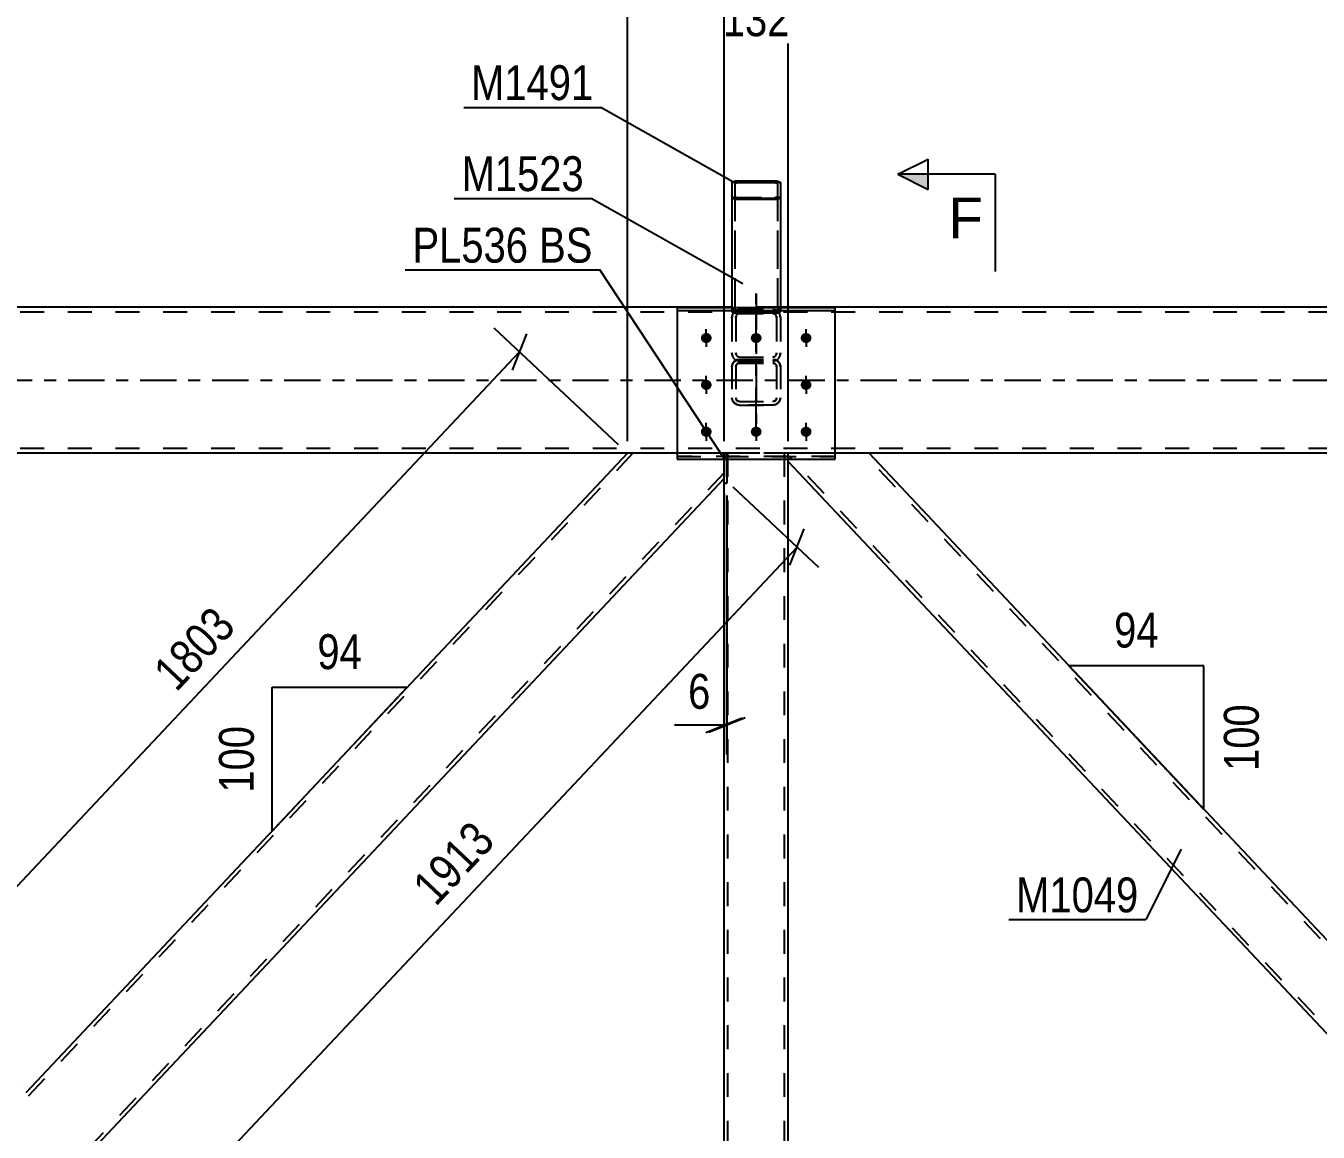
# Model space of a CAD drawing. Header units: millimetres. Extents: x -93 to 748, y -457 to 137.
# Drawn here: x 399 to 505.2, y -61.8 to 29.1 of the extents above; entities that cross this region are included whole.
import ezdxf

# ---------------------------------------------------------------- set-up
doc = ezdxf.new("R2010")
doc.units = ezdxf.units.MM
doc.linetypes.add('DXK_LINE_DOT2', pattern=[3.9198, 1.9599, -1.9599])
doc.linetypes.add('DXK_LINE_DOT3', pattern=[5.9187, 2.979, -0.9799, 0.9799, -0.9799])
doc.styles.add('Arial', font='ARIAL.TTF', dxfattribs={"height": 0.2})
doc.styles.add('Arial Narrow', font='ARIALN.TTF', dxfattribs={"height": 0.2})

# ---------------------------------------------------------------- blocks, each defined once
blk = doc.blocks.new('Part-761532223-1447 - 1399')
at = {"color": 2, "linetype": 'Continuous'}
for p, q in [((457.04, 16.23), (457, 16.16)), ((457, 16.16), (457, 5.95)), ((457.14, 16.28), (457.04, 16.23)), ((457.3, 16.32), (457.14, 16.28)), ((457.24, 16.16), (457.26, 16.19)), ((457.24, 16.16), (457.24, 15.05)), ((457.26, 16.19), (457.31, 16.22)), ((457.48, 16.33), (457.3, 16.32)), ((457.31, 16.22), (457.39, 16.24)), ((457.39, 16.24), (457.48, 16.25)), ((457.48, 16.33), (460.52, 16.33)), ((457.48, 16.25), (460.52, 16.25)), ((460.7, 16.32), (460.52, 16.33)), ((460.52, 16.25), (460.61, 16.24)), ((460.61, 16.24), (460.69, 16.22)), ((460.69, 16.22), (460.74, 16.19)), ((460.86, 16.28), (460.7, 16.32)), ((460.74, 16.19), (460.76, 16.16)), ((460.76, 16.16), (460.76, 15.05)), ((460.96, 16.23), (460.86, 16.28)), ((461, 16.16), (460.96, 16.23)), ((461, 16.16), (461, 5.95)), ((457, 15.05), (457.04, 14.99)), ((457.04, 14.99), (457.14, 14.93)), ((457.14, 14.93), (457.3, 14.89)), ((457.26, 15.02), (457.24, 15.05)), ((457.31, 14.99), (457.26, 15.02)), ((457.3, 14.89), (457.48, 14.88)), ((457.39, 14.97), (457.31, 14.99)), ((457.48, 14.97), (457.39, 14.97)), ((457.48, 14.97), (460.52, 14.97)), ((457.48, 14.88), (460.52, 14.88)), ((460.61, 14.97), (460.52, 14.97)), ((460.52, 14.88), (460.7, 14.89)), ((460.69, 14.99), (460.61, 14.97)), ((460.74, 15.02), (460.69, 14.99)), ((460.7, 14.89), (460.86, 14.93)), ((460.76, 15.05), (460.74, 15.02)), ((460.86, 14.93), (460.96, 14.99)), ((460.96, 14.99), (461, 15.05))]:
    blk.add_line(p, q, dxfattribs=at)
at = {"color": 7, "linetype": 'DXK_LINE_DOT2'}
for p, q in [((457.24, 15.05), (457.24, 5.69)), ((460.76, 15.05), (460.76, 5.69)), ((461, 6), (457, 6)), ((457, 5.95), (457, 5.69)), ((457, 5.83), (457.24, 5.83)), ((457.04, 5.62), (457, 5.69)), ((457.14, 5.56), (457.04, 5.62)), ((457.3, 5.53), (457.14, 5.56)), ((457.24, 5.69), (457.26, 5.65)), ((457.26, 5.65), (457.31, 5.63)), ((457.48, 5.51), (457.3, 5.53)), ((457.31, 5.63), (457.39, 5.61)), ((457.39, 5.61), (457.48, 5.6)), ((457.48, 5.6), (460.52, 5.6)), ((460.52, 5.51), (457.48, 5.51)), ((460.52, 5.6), (460.61, 5.61)), ((460.7, 5.53), (460.52, 5.51)), ((460.61, 5.61), (460.69, 5.63)), ((460.69, 5.63), (460.74, 5.65)), ((460.86, 5.56), (460.7, 5.53)), ((460.74, 5.65), (460.76, 5.69)), ((460.76, 5.83), (461, 5.83)), ((460.96, 5.62), (460.86, 5.56)), ((461, 5.69), (460.96, 5.62)), ((461, 5.95), (461, 5.69))]:
    blk.add_line(p, q, dxfattribs=at)
blk = doc.blocks.new('Part-761532223-1452 - 1399')
at = {"color": 2, "linetype": 'Continuous'}
for p, q in [((457, 16.22), (457.04, 16.29)), ((457, 16.22), (457, 6)), ((457.04, 16.29), (457.14, 16.35)), ((457.14, 16.35), (457.3, 16.38)), ((457.3, 16.38), (457.48, 16.4)), ((457.48, 16.4), (460.52, 16.4)), ((460.52, 16.4), (460.7, 16.38)), ((460.7, 16.38), (460.86, 16.35)), ((460.86, 16.35), (460.96, 16.29)), ((460.96, 16.29), (461, 16.22)), ((461, 16.22), (461, 16.16))]:
    blk.add_line(p, q, dxfattribs=at)
at = {"color": 7, "linetype": 'DXK_LINE_DOT2'}
for p, q in [((457.26, 16.26), (457.24, 16.22)), ((457.24, 16.22), (457.24, 5.68)), ((457.31, 16.28), (457.26, 16.26)), ((457.39, 16.3), (457.31, 16.28)), ((457.48, 16.31), (457.39, 16.3)), ((457.48, 16.31), (460.52, 16.31)), ((460.61, 16.3), (460.52, 16.31)), ((460.69, 16.28), (460.61, 16.3)), ((460.74, 16.26), (460.69, 16.28)), ((460.76, 16.22), (460.74, 16.26)), ((460.76, 16.22), (460.76, 5.68)), ((461, 16.16), (461, 5.68)), ((457.04, 15.05), (457, 15.12)), ((457.14, 14.99), (457.04, 15.05)), ((457.3, 14.95), (457.14, 14.99)), ((457.24, 15.12), (457.26, 15.08)), ((457.26, 15.08), (457.31, 15.05)), ((457.48, 14.94), (457.3, 14.95)), ((457.31, 15.05), (457.39, 15.04)), ((457.39, 15.04), (457.48, 15.03)), ((457.48, 15.03), (460.52, 15.03)), ((457.48, 14.94), (460.52, 14.94)), ((460.52, 15.03), (460.61, 15.04)), ((460.7, 14.95), (460.52, 14.94)), ((460.61, 15.04), (460.69, 15.05)), ((460.69, 15.05), (460.74, 15.08)), ((460.86, 14.99), (460.7, 14.95)), ((460.74, 15.08), (460.76, 15.12)), ((460.96, 15.05), (460.86, 14.99)), ((461, 15.12), (460.96, 15.05)), ((461, 6), (457, 6)), ((457, 6), (457, 5.68)), ((457, 5.83), (457.24, 5.83)), ((457, 5.68), (457.04, 5.61)), ((457.04, 5.61), (457.14, 5.56)), ((457.14, 5.56), (457.3, 5.52)), ((457.26, 5.65), (457.24, 5.68)), ((457.31, 5.62), (457.26, 5.65)), ((457.3, 5.52), (457.48, 5.51)), ((457.39, 5.6), (457.31, 5.62)), ((457.48, 5.59), (457.39, 5.6)), ((460.52, 5.59), (457.48, 5.59)), ((460.52, 5.51), (457.48, 5.51)), ((460.61, 5.6), (460.52, 5.59)), ((460.52, 5.51), (460.7, 5.52)), ((460.69, 5.62), (460.61, 5.6)), ((460.74, 5.65), (460.69, 5.62)), ((460.7, 5.52), (460.86, 5.56)), ((460.76, 5.68), (460.74, 5.65)), ((460.76, 5.83), (461, 5.83)), ((460.86, 5.56), (460.96, 5.61)), ((460.96, 5.61), (461, 5.68))]:
    blk.add_line(p, q, dxfattribs=at)
blk = doc.blocks.new('Bolt-761532223-1489 - 1399')
at = {"color": 1, "linetype": 'DXK_LINE_DOT2'}
for p, q in [((454.9, 3.08), (454.9, 4.21)), ((459, 3.08), (459, 4.21)), ((463.1, 3.08), (463.1, 4.21)), ((454.9, -0.77), (454.9, 0.36)), ((463.1, -0.77), (463.1, 0.36)), ((454.9, -4.63), (454.9, -3.49)), ((459, -4.63), (459, -3.49)), ((463.1, -4.63), (463.1, -3.49))]:
    blk.add_line(p, q, dxfattribs=at)
blk = doc.blocks.new('Part-761532223-1623 - 1399')
at = {"color": 7, "linetype": 'DXK_LINE_DOT3'}
blk.add_line((459, -3.58), (459, 7.12), dxfattribs=at)
at = {"color": 7, "linetype": 'DXK_LINE_DOT2'}
for p, q in [((457.05, 5.41), (457, 5.14)), ((457.64, 5.83), (457.4, 5.77)), ((457.52, 5.46), (457.64, 5.49)), ((457.64, 5.83), (460.36, 5.83)), ((457.64, 5.49), (460.36, 5.49)), ((460.61, 5.77), (460.36, 5.83)), ((460.36, 5.49), (460.48, 5.46)), ((461, 5.14), (460.95, 5.41)), ((457, 5.14), (457, -1.44)), ((457.32, 5.14), (457.35, 5.28)), ((457.32, 5.14), (457.32, -1.44)), ((460.66, 5.28), (460.68, 5.14)), ((460.68, 5.14), (460.68, -1.44)), ((461, 5.14), (461, -1.44)), ((457, 2.25), (457.05, 1.99)), ((457.35, 2.12), (457.32, 2.25)), ((460.68, 2.25), (460.66, 2.12)), ((460.95, 1.99), (461, 2.25)), ((457, 1.12), (457.05, 1.35)), ((457.05, 1.35), (457.19, 1.55)), ((457.19, 1.55), (457.4, 1.68)), ((457.35, 1.24), (457.32, 1.12)), ((457.41, 1.33), (457.35, 1.24)), ((457.4, 1.68), (457.64, 1.72)), ((457.4, 1.62), (457.64, 1.57)), ((457.52, 1.4), (457.41, 1.33)), ((457.64, 1.91), (457.52, 1.94)), ((457.64, 1.42), (457.52, 1.4)), ((457.64, 1.91), (460.36, 1.91)), ((457.64, 1.72), (460.36, 1.72)), ((457.64, 1.57), (460.36, 1.57)), ((457.64, 1.42), (460.36, 1.42)), ((460.48, 1.94), (460.36, 1.91)), ((460.36, 1.72), (460.61, 1.68)), ((460.36, 1.57), (460.61, 1.62)), ((460.48, 1.4), (460.36, 1.42)), ((460.59, 1.33), (460.48, 1.4)), ((460.66, 1.24), (460.59, 1.33)), ((460.61, 1.68), (460.81, 1.55)), ((460.68, 1.12), (460.66, 1.24)), ((460.81, 1.55), (460.95, 1.35)), ((460.95, 1.35), (461, 1.12)), ((457.05, -1.67), (457, -1.44)), ((457.19, -1.86), (457.05, -1.67)), ((457.4, -1.99), (457.19, -1.86)), ((457.32, -1.44), (457.35, -1.55)), ((457.35, -1.55), (457.41, -1.65)), ((457.64, -2.04), (457.4, -1.99)), ((457.41, -1.65), (457.52, -1.71)), ((457.52, -1.71), (457.64, -1.74)), ((457.64, -1.74), (460.36, -1.74)), ((460.36, -2.04), (457.64, -2.04)), ((460.36, -1.74), (460.48, -1.71)), ((460.61, -1.99), (460.36, -2.04)), ((460.48, -1.71), (460.59, -1.65)), ((460.59, -1.65), (460.66, -1.55)), ((460.81, -1.86), (460.61, -1.99)), ((460.66, -1.55), (460.68, -1.44)), ((460.95, -1.67), (460.81, -1.86)), ((461, -1.44), (460.95, -1.67))]:
    blk.add_line(p, q, dxfattribs=at)
for centre, radius, start, end in [((457.67, 5.17), 0.662, 114.32, 159.2417), ((457.65, 5.16), 0.331, 114.32, 159.2417), ((460.35, 5.16), 0.331, 20.7583, 65.68), ((460.33, 5.17), 0.662, 20.7583, 65.68), ((457.67, 2.22), 0.662, 200.7583, 245.68), ((457.65, 2.24), 0.331, 200.7583, 245.68), ((460.35, 2.24), 0.331, 294.32, 339.2417), ((460.33, 2.22), 0.662, 294.32, 339.2417)]:
    blk.add_arc(centre, radius, start, end, dxfattribs=at)
blk = doc.blocks.new('Part-761532223-6464 - 1399')
at = {"color": 7, "linetype": 'DXK_LINE_DOT2'}
for p, q in [((456.36, -6), (456.6, -6)), ((456.36, -6), (456.36, -8.46)), ((456.6, -6), (456.6, -8.46)), ((456.36, -8.46), (456.6, -8.46))]:
    blk.add_line(p, q, dxfattribs=at)
blk = doc.blocks.new('Bolt-761532223-1492 - 1399')
at = {"linetype": 'Continuous'}
for points in [[(454.9, 3.89), (454.99, 3.88), (455.08, 3.85), (455.16, 3.81), (455.23, 3.75), (455.28, 3.68), (455.32, 3.6), (455.34, 3.52), (455.34, 3.43), (455.32, 3.35), (455.28, 3.27), (455.23, 3.2), (455.16, 3.14), (455.08, 3.1), (454.99, 3.07), (454.9, 3.06), (454.81, 3.07), (454.72, 3.1), (454.64, 3.14), (454.57, 3.2), (454.52, 3.27), (454.48, 3.35), (454.46, 3.43), (454.46, 3.52), (454.48, 3.6), (454.52, 3.68), (454.57, 3.75), (454.64, 3.81), (454.72, 3.85), (454.81, 3.88)], [(459, 3.89), (459.09, 3.88), (459.18, 3.85), (459.26, 3.81), (459.33, 3.75), (459.38, 3.68), (459.42, 3.6), (459.44, 3.52), (459.44, 3.43), (459.42, 3.35), (459.38, 3.27), (459.33, 3.2), (459.26, 3.14), (459.18, 3.1), (459.09, 3.07), (459, 3.06), (458.91, 3.07), (458.82, 3.1), (458.74, 3.14), (458.67, 3.2), (458.62, 3.27), (458.58, 3.35), (458.56, 3.43), (458.56, 3.52), (458.58, 3.6), (458.62, 3.68), (458.67, 3.75), (458.74, 3.81), (458.82, 3.85), (458.91, 3.88)], [(463.1, 3.89), (463.19, 3.88), (463.28, 3.85), (463.36, 3.81), (463.43, 3.75), (463.48, 3.68), (463.52, 3.6), (463.54, 3.52), (463.54, 3.43), (463.52, 3.35), (463.48, 3.27), (463.43, 3.2), (463.36, 3.14), (463.28, 3.1), (463.19, 3.07), (463.1, 3.06), (463.01, 3.07), (462.92, 3.1), (462.84, 3.14), (462.77, 3.2), (462.72, 3.27), (462.68, 3.35), (462.66, 3.43), (462.66, 3.52), (462.68, 3.6), (462.72, 3.68), (462.77, 3.75), (462.84, 3.81), (462.92, 3.85), (463.01, 3.88)], [(454.9, 0.04), (454.99, 0.03), (455.08, 0), (455.16, -0.04), (455.23, -0.1), (455.28, -0.17), (455.32, -0.25), (455.34, -0.33), (455.34, -0.42), (455.32, -0.5), (455.28, -0.58), (455.23, -0.65), (455.16, -0.71), (455.08, -0.75), (454.99, -0.78), (454.9, -0.79), (454.81, -0.78), (454.72, -0.75), (454.64, -0.71), (454.57, -0.65), (454.52, -0.58), (454.48, -0.5), (454.46, -0.42), (454.46, -0.33), (454.48, -0.25), (454.52, -0.17), (454.57, -0.1), (454.64, -0.04), (454.72, 0), (454.81, 0.03)], [(463.1, 0.04), (463.19, 0.03), (463.28, 0), (463.36, -0.04), (463.43, -0.1), (463.48, -0.17), (463.52, -0.25), (463.54, -0.33), (463.54, -0.42), (463.52, -0.5), (463.48, -0.58), (463.43, -0.65), (463.36, -0.71), (463.28, -0.75), (463.19, -0.78), (463.1, -0.79), (463.01, -0.78), (462.92, -0.75), (462.84, -0.71), (462.77, -0.65), (462.72, -0.58), (462.68, -0.5), (462.66, -0.42), (462.66, -0.33), (462.68, -0.25), (462.72, -0.17), (462.77, -0.1), (462.84, -0.04), (462.92, 0), (463.01, 0.03)], [(454.9, -3.82), (454.99, -3.82), (455.08, -3.85), (455.16, -3.89), (455.23, -3.95), (455.28, -4.02), (455.32, -4.1), (455.34, -4.19), (455.34, -4.27), (455.32, -4.36), (455.28, -4.44), (455.23, -4.51), (455.16, -4.56), (455.08, -4.61), (454.99, -4.63), (454.9, -4.64), (454.81, -4.63), (454.72, -4.61), (454.64, -4.56), (454.57, -4.51), (454.52, -4.44), (454.48, -4.36), (454.46, -4.27), (454.46, -4.19), (454.48, -4.1), (454.52, -4.02), (454.57, -3.95), (454.64, -3.89), (454.72, -3.85), (454.81, -3.82)], [(459, -3.82), (459.09, -3.82), (459.18, -3.85), (459.26, -3.89), (459.33, -3.95), (459.38, -4.02), (459.42, -4.1), (459.44, -4.19), (459.44, -4.27), (459.42, -4.36), (459.38, -4.44), (459.33, -4.51), (459.26, -4.56), (459.18, -4.61), (459.09, -4.63), (459, -4.64), (458.91, -4.63), (458.82, -4.61), (458.74, -4.56), (458.67, -4.51), (458.62, -4.44), (458.58, -4.36), (458.56, -4.27), (458.56, -4.19), (458.58, -4.1), (458.62, -4.02), (458.67, -3.95), (458.74, -3.89), (458.82, -3.85), (458.91, -3.82)], [(463.1, -3.82), (463.19, -3.82), (463.28, -3.85), (463.36, -3.89), (463.43, -3.95), (463.48, -4.02), (463.52, -4.1), (463.54, -4.19), (463.54, -4.27), (463.52, -4.36), (463.48, -4.44), (463.43, -4.51), (463.36, -4.56), (463.28, -4.61), (463.19, -4.63), (463.1, -4.64), (463.01, -4.63), (462.92, -4.61), (462.84, -4.56), (462.77, -4.51), (462.72, -4.44), (462.68, -4.36), (462.66, -4.27), (462.66, -4.19), (462.68, -4.1), (462.72, -4.02), (462.77, -3.95), (462.84, -3.89), (462.92, -3.85), (463.01, -3.82)]]:
    blk.add_hatch(color=1, dxfattribs=at).paths.add_polyline_path(points)
at = {"color": 1, "linetype": 'Continuous'}
for p, q in [((454.9, 3.87), (454.9, 2.74)), ((459, 3.87), (459, 2.74)), ((463.1, 3.87), (463.1, 2.74)), ((454.9, 0.02), (454.9, -1.12)), ((463.1, 0.02), (463.1, -1.12)), ((454.9, -3.83), (454.9, -4.97)), ((459, -3.83), (459, -4.97)), ((463.1, -3.83), (463.1, -4.97))]:
    blk.add_line(p, q, dxfattribs=at)
blk = doc.blocks.new('Part-761532223-1602 - 1399')
at = {"color": 7, "linetype": 'DXK_LINE_DOT2'}
for p, q in [((718, 5.6), (0, 5.6)), ((461, 6), (457, 6)), ((718, -5.6), (0, -5.6)), ((718, -6), (328.48, -6)), ((465.5, -6), (448.48, -6))]:
    blk.add_line(p, q, dxfattribs=at)
at = {"color": 2, "linetype": 'Continuous'}
for p, q in [((457, 6), (221, 6)), ((697, 6), (461, 6)), ((448.48, -6), (349.52, -6)), ((692.5, -6), (465.5, -6))]:
    blk.add_line(p, q, dxfattribs=at)
at = {"color": 7, "linetype": 'DXK_LINE_DOT3'}
blk.add_line((0, 0), (718, 0), dxfattribs=at)
blk = doc.blocks.new('Part-761532223-1678 - 1399')
at = {"color": 7, "linetype": 'DXK_LINE_DOT3'}
blk.add_line((459, 7.12), (459, -3.58), dxfattribs=at)
at = {"color": 7, "linetype": 'DXK_LINE_DOT2'}
for p, q in [((457, 5.14), (457.05, 5.41)), ((457.4, 5.77), (457.64, 5.83)), ((457.64, 5.49), (457.52, 5.46)), ((457.64, 5.83), (460.36, 5.83)), ((457.64, 5.49), (460.36, 5.49)), ((460.36, 5.83), (460.61, 5.77)), ((460.48, 5.46), (460.36, 5.49)), ((460.95, 5.41), (461, 5.14)), ((457, 5.14), (457, -1.44)), ((457.35, 5.28), (457.32, 5.14)), ((457.32, 5.14), (457.32, -1.44)), ((460.68, 5.14), (460.66, 5.28)), ((460.68, 5.14), (460.68, -1.44)), ((461, 5.14), (461, -1.44)), ((457.05, 1.99), (457, 2.25)), ((457.32, 2.25), (457.35, 2.12)), ((460.66, 2.12), (460.68, 2.25)), ((461, 2.25), (460.95, 1.99)), ((457.05, 1.35), (457, 1.12)), ((457.19, 1.55), (457.05, 1.35)), ((457.4, 1.68), (457.19, 1.55)), ((457.32, 1.12), (457.35, 1.24)), ((457.35, 1.24), (457.41, 1.33)), ((457.64, 1.72), (457.4, 1.68)), ((457.64, 1.57), (457.4, 1.62)), ((457.41, 1.33), (457.52, 1.4)), ((457.52, 1.94), (457.64, 1.91)), ((457.52, 1.4), (457.64, 1.42)), ((457.64, 1.91), (460.36, 1.91)), ((457.64, 1.72), (460.36, 1.72)), ((457.64, 1.57), (460.36, 1.57)), ((457.64, 1.42), (460.36, 1.42)), ((460.36, 1.91), (460.48, 1.94)), ((460.61, 1.68), (460.36, 1.72)), ((460.61, 1.62), (460.36, 1.57)), ((460.36, 1.42), (460.48, 1.4)), ((460.48, 1.4), (460.59, 1.33)), ((460.59, 1.33), (460.66, 1.24)), ((460.81, 1.55), (460.61, 1.68)), ((460.66, 1.24), (460.68, 1.12)), ((460.95, 1.35), (460.81, 1.55)), ((461, 1.12), (460.95, 1.35)), ((457, -1.44), (457.05, -1.67)), ((457.05, -1.67), (457.19, -1.86)), ((457.19, -1.86), (457.4, -1.99)), ((457.35, -1.55), (457.32, -1.44)), ((457.41, -1.65), (457.35, -1.55)), ((457.4, -1.99), (457.64, -2.04)), ((457.52, -1.71), (457.41, -1.65)), ((457.64, -1.74), (457.52, -1.71)), ((457.64, -1.74), (460.36, -1.74)), ((457.64, -2.04), (460.36, -2.04)), ((460.48, -1.71), (460.36, -1.74)), ((460.36, -2.04), (460.61, -1.99)), ((460.59, -1.65), (460.48, -1.71)), ((460.66, -1.55), (460.59, -1.65)), ((460.61, -1.99), (460.81, -1.86)), ((460.68, -1.44), (460.66, -1.55)), ((460.81, -1.86), (460.95, -1.67)), ((460.95, -1.67), (461, -1.44))]:
    blk.add_line(p, q, dxfattribs=at)
for centre, radius, start, end in [((457.67, 5.17), 0.662, 114.32, 159.2417), ((457.65, 5.16), 0.331, 114.32, 159.2417), ((460.35, 5.16), 0.331, 20.7583, 65.68), ((460.33, 5.17), 0.662, 20.7583, 65.68), ((457.67, 2.22), 0.662, 200.7583, 245.68), ((457.65, 2.24), 0.331, 200.7583, 245.68), ((460.35, 2.24), 0.331, 294.32, 339.2417), ((460.33, 2.22), 0.662, 294.32, 339.2417)]:
    blk.add_arc(centre, radius, start, end, dxfattribs=at)
blk = doc.blocks.new('Part-761532223-1700 - 1399')
at = {"color": 7, "linetype": 'DXK_LINE_DOT2'}
for p, q in [((461.64, -6), (456.36, -6)), ((456.36, -8.46), (456.36, -6)), ((456.68, -121.6), (456.68, -6)), ((461.32, -121.6), (461.32, -6)), ((461.64, -6.66), (461.64, -6)), ((456.36, -121.6), (456.36, -119.14)), ((461.64, -121.6), (461.64, -120.94)), ((461.64, -121.6), (456.36, -121.6))]:
    blk.add_line(p, q, dxfattribs=at)
at = {"color": 2, "linetype": 'Continuous'}
for p, q in [((461.64, -120.94), (461.64, -6.66)), ((456.36, -119.14), (456.36, -8.46))]:
    blk.add_line(p, q, dxfattribs=at)
blk = doc.blocks.new('Part-761532223-6463 - 1399')
at = {"color": 7, "linetype": 'DXK_LINE_DOT2'}
for p, q in [((456.6, -6), (456.36, -6)), ((456.36, -6.48), (456.36, -6)), ((456.6, -6.48), (456.6, -6))]:
    blk.add_line(p, q, dxfattribs=at)
at = {"color": 2, "linetype": 'Continuous'}
for p, q in [((456.36, -8.46), (456.36, -6.48)), ((456.6, -6.48), (456.6, -8.46)), ((456.6, -8.46), (456.36, -8.46))]:
    blk.add_line(p, q, dxfattribs=at)
blk = doc.blocks.new('Part-761532223-1740 - 1399')
at = {"color": 7, "linetype": 'DXK_LINE_DOT2'}
for p, q in [((468.27, -6), (461.64, -6)), ((461.64, -6.48), (461.64, -6)), ((515.6, -63.57), (461.64, -6.19)), ((518.78, -60.18), (467.83, -6)), ((518.97, -59.98), (518.56, -60.41)), ((515.6, -63.57), (515.61, -63.55))]:
    blk.add_line(p, q, dxfattribs=at)
at = {"color": 2, "linetype": 'Continuous'}
for p, q in [((519, -59.95), (468.27, -6)), ((461.64, -6.66), (461.64, -6.48)), ((515.38, -63.8), (461.64, -6.66)), ((518.56, -60.41), (515.38, -63.8)), ((519, -59.95), (518.56, -60.41))]:
    blk.add_line(p, q, dxfattribs=at)
blk = doc.blocks.new('Part-761532223-1755 - 1399')
at = {"color": 7, "linetype": 'DXK_LINE_DOT2'}
for p, q in [((448.86, -6), (341.64, -120)), ((448.48, -6), (448.42, -6)), ((456.36, -6), (452.5, -6)), ((456.36, -6.48), (456.36, -6)), ((456.36, -8.06), (456.36, -7.13)), ((456.36, -7.59), (349.15, -121.6))]:
    blk.add_line(p, q, dxfattribs=at)
at = {"color": 2, "linetype": 'Continuous'}
for p, q in [((448.42, -6), (399, -58.55)), ((448.48, -6), (448.48, -6)), ((452.5, -6), (448.48, -6)), ((456.36, -7.13), (456.36, -6.48)), ((456.36, -8.06), (403.94, -63.8))]:
    blk.add_line(p, q, dxfattribs=at)
blk = doc.blocks.new('Part-761532223-1856 - 1399')
at = {"color": 2, "linetype": 'Continuous'}
for p, q in [((465.5, 5.95), (452.5, 5.95)), ((452.5, 5.95), (452.5, -6.48)), ((452.5, 5.73), (465.5, 5.73)), ((465.5, -6.48), (465.5, 5.95)), ((452.5, -6.48), (465.5, -6.48))]:
    blk.add_line(p, q, dxfattribs=at)
at = {"color": 7, "linetype": 'DXK_LINE_DOT2'}
blk.add_line((452.5, -6.27), (465.5, -6.27), dxfattribs=at)
blk = doc.blocks.new('Part-761532223-1865 - 1399')
at = {"color": 7, "linetype": 'DXK_LINE_DOT2'}
for p, q in [((465.5, 5.95), (452.5, 5.95)), ((452.5, 5.95), (452.5, -6.48)), ((452.5, 5.73), (465.5, 5.73)), ((465.5, -6.48), (465.5, 5.95)), ((465.5, -6.27), (452.5, -6.27)), ((452.5, -6.48), (465.5, -6.48))]:
    blk.add_line(p, q, dxfattribs=at)
blk = doc.blocks.new('AngleDimension-761532223-2118 - 1399')
at = {"color": 7, "linetype": 'Continuous'}
for p, q in [((419.23, -25.23), (430.33, -25.23)), ((419.23, -37.04), (430.33, -25.23)), ((419.23, -37.04), (419.23, -25.23)), ((425.53, -30.34), (430.33, -25.23))]:
    blk.add_line(p, q, dxfattribs=at)
at = {"color": 0}
for points in [[(427.21, -24.33), (427.21, -20.13), (422.35, -20.13), (422.35, -24.33)], [(418.33, -27.79), (414.13, -27.79), (414.13, -34.48), (418.33, -34.48)]]:
    blk.add_wipeout(points, dxfattribs=at)
at = {"color": 3, "style": 'Arial Narrow'}
blk.add_text('94', height=2.863, dxfattribs=at).set_placement((422.95, -23.73))
blk.add_text('100', height=2.863, rotation=90.0002, dxfattribs=at).set_placement((417.73, -33.88))
blk = doc.blocks.new('AngleDimension-761532223-21923 - 1399')
at = {"color": 7, "linetype": 'Continuous'}
for p, q in [((491.8, -31.03), (484.69, -23.46)), ((495.79, -23.46), (484.69, -23.46)), ((495.79, -35.26), (484.69, -23.46)), ((495.79, -35.26), (495.79, -23.46))]:
    blk.add_line(p, q, dxfattribs=at)
at = {"color": 0}
for points in [[(492.66, -22.56), (492.66, -18.36), (487.81, -18.36), (487.81, -22.56)], [(500.89, -26.02), (496.69, -26.02), (496.69, -32.7), (500.89, -32.7)]]:
    blk.add_wipeout(points, dxfattribs=at)
at = {"color": 3, "style": 'Arial Narrow'}
blk.add_text('94', height=2.863, dxfattribs=at).set_placement((488.41, -21.96))
blk.add_text('100', height=2.863, rotation=90.0002, dxfattribs=at).set_placement((500.29, -32.1))
blk = doc.blocks.new('StraightDimension-761532223-21684 - 1399')
at = {"color": 7, "linetype": 'Continuous'}
blk.add_line((461.64, -5), (461.64, 43.07), dxfattribs=at)
blk = doc.blocks.new('StraightDimension-761532223-21685 - 1399')
at = {"color": 7, "linetype": 'Continuous'}
for p, q in [((456.36, -5), (456.36, 47.57)), ((461.64, -5), (461.64, 43.07)), ((454.86, 32.03), (457.86, 33.23)), ((463.14, 33.23), (460.14, 32.03)), ((456.36, 32.63), (461.64, 32.63))]:
    blk.add_line(p, q, dxfattribs=at)
at = {"color": 0, "linetype": 'Continuous'}
blk.add_wipeout([(461.04, 43.67), (456.84, 43.67), (456.84, 33.33), (461.04, 33.33)], dxfattribs=at)
at = {"color": 0}
blk.add_wipeout([(462.34, 27.68), (462.34, 31.88), (455.66, 31.88), (455.66, 27.68)], dxfattribs=at)
at = {"color": 3, "linetype": 'Continuous', "style": 'Arial Narrow'}
blk.add_text('11541', height=2.863, rotation=90.0002, dxfattribs=at).set_placement((460.44, 33.93))
at = {"color": 3, "style": 'Arial Narrow'}
blk.add_text('132', height=2.863, dxfattribs=at).set_placement((456.26, 28.28))
blk = doc.blocks.new('StraightDimension-761532223-15889 - 1399')
at = {"color": 7, "linetype": 'Continuous'}
for p, q in [((456.36, -9.31), (456.36, -30.74)), ((456.6, -9.46), (456.6, -30.74)), ((456.36, -28.34), (452.28, -28.34)), ((456.36, -28.34), (452.28, -28.34)), ((454.86, -28.94), (457.86, -27.74)), ((458.1, -27.74), (455.1, -28.94)), ((456.36, -28.34), (456.6, -28.34))]:
    blk.add_line(p, q, dxfattribs=at)
at = {"color": 0}
blk.add_wipeout([(455.84, -27.59), (455.84, -23.39), (452.81, -23.39), (452.81, -27.59)], dxfattribs=at)
at = {"color": 3, "style": 'Arial Narrow'}
blk.add_text('6', height=2.86, dxfattribs=at).set_placement((453.41, -26.99))
blk = doc.blocks.new('StraightDimension-761532223-2104 - 1399')
at = {"color": 7, "linetype": 'Continuous'}
for p, q in [((457.09, -8.75), (464.11, -15.35)), ((461.77, -15.2), (462.95, -12.2)), ((409.94, -69.44), (462.36, -13.7)), ((404.67, -64.49), (411.69, -71.08)), ((410.53, -67.94), (409.35, -70.94))]:
    blk.add_line(p, q, dxfattribs=at)
at = {"color": 0}
blk.add_wipeout([(438.52, -37.96), (435.46, -35.08), (429.63, -41.28), (432.69, -44.16)], dxfattribs=at)
at = {"color": 3, "style": 'Arial Narrow'}
blk.add_text('1913', height=2.863, rotation=46.7591, dxfattribs=at).set_placement((432.66, -43.31))
blk = doc.blocks.new('StraightDimension-761532223-2318 - 1399')
at = {"color": 7, "linetype": 'Continuous'}
for p, q in [((447.69, -5.31), (437.48, 4.28)), ((438.97, 0.82), (440.15, 3.83)), ((390.14, -50.22), (439.56, 2.33)), ((398.27, -57.86), (388.07, -48.26)), ((390.74, -48.71), (389.55, -51.72))]:
    blk.add_line(p, q, dxfattribs=at)
at = {"color": 0}
blk.add_wipeout([(417.22, -20.33), (414.16, -17.45), (408.33, -23.65), (411.39, -26.53)], dxfattribs=at)
at = {"color": 3, "style": 'Arial Narrow'}
blk.add_text('1803', height=2.863, rotation=46.7591, dxfattribs=at).set_placement((411.36, -25.68))
blk = doc.blocks.new('AngleDimension-761532223-2753 - 1399')
at = {"color": 7, "linetype": 'Continuous'}
for p, q in [((540.91, -24.85), (552, -24.85)), ((540.91, -36.65), (552, -24.85)), ((540.91, -36.65), (540.91, -24.85)), ((500, -80.15), (540.91, -36.65))]:
    blk.add_line(p, q, dxfattribs=at)
at = {"color": 0}
for points in [[(548.88, -23.95), (548.88, -19.75), (544.03, -19.75), (544.03, -23.95)], [(540.01, -27.41), (535.81, -27.41), (535.81, -34.1), (540.01, -34.1)]]:
    blk.add_wipeout(points, dxfattribs=at)
at = {"color": 3, "style": 'Arial Narrow'}
blk.add_text('94', height=2.863, dxfattribs=at).set_placement((544.63, -23.35))
blk.add_text('100', height=2.863, rotation=90.0002, dxfattribs=at).set_placement((539.41, -33.5))
blk = doc.blocks.new('StraightDimension-761532223-21686 - 1399')
at = {"color": 7, "linetype": 'Continuous'}
for p, q in [((456.36, -5), (456.36, 47.57)), ((448.42, -5), (448.42, 43.07)), ((446.92, 32.03), (449.92, 33.23)), ((457.86, 33.23), (454.86, 32.03)), ((448.42, 32.63), (456.36, 32.63))]:
    blk.add_line(p, q, dxfattribs=at)
at = {"color": 0}
blk.add_wipeout([(455.73, 33.38), (455.73, 37.58), (449.05, 37.58), (449.05, 33.38)], dxfattribs=at)
at = {"color": 3, "style": 'Arial Narrow'}
blk.add_text('199', height=2.863, dxfattribs=at).set_placement((449.65, 33.98))
at = {"color": 0, "linetype": 'Continuous'}
blk.add_wipeout([(455.76, 48.17), (451.56, 48.17), (451.56, 37.83), (455.76, 37.83)], dxfattribs=at)
at = {"color": 3, "linetype": 'Continuous', "style": 'Arial Narrow'}
blk.add_text('11409', height=2.863, rotation=90.0002, dxfattribs=at).set_placement((455.16, 38.43))
blk = doc.blocks.new('StraightDimension-761532223-21687 - 1399')
at = {"color": 7, "linetype": 'Continuous'}
blk.add_line((448.42, -5), (448.42, 43.07), dxfattribs=at)
blk = doc.blocks.new('Mark-761532223-1448 - 1399')
at = {"color": 30, "linetype": 'Continuous'}
for p in [(434.98, 22.43), (457.03, 16.34)]:
    blk.add_line(p, (446.23, 22.43), dxfattribs=at)
at = {"color": 0}
blk.add_wipeout([(445.63, 23.03), (445.63, 26.03), (435.58, 26.03), (435.58, 23.03)], dxfattribs=at)
blk.add_wipeout([(445.63, 23.03), (445.63, 26.03), (435.58, 26.03), (435.58, 23.03)], dxfattribs=at)
at = {"color": 3, "style": 'Arial Narrow'}
blk.add_text('M1491', height=2.863, dxfattribs=at).set_placement((435.58, 23.03))
blk = doc.blocks.new('Mark-761532223-1443 - 1399')
at = {"color": 30, "linetype": 'Continuous'}
for p in [(434.2, 14.95), (457.9, 7.92)]:
    blk.add_line(p, (445.45, 14.95), dxfattribs=at)
at = {"color": 0}
blk.add_wipeout([(444.85, 15.55), (444.85, 18.55), (434.8, 18.55), (434.8, 15.55)], dxfattribs=at)
blk.add_wipeout([(444.85, 15.55), (444.85, 18.55), (434.8, 18.55), (434.8, 15.55)], dxfattribs=at)
at = {"color": 3, "style": 'Arial Narrow'}
blk.add_text('M1523', height=2.863, dxfattribs=at).set_placement((434.8, 15.55))
blk = doc.blocks.new('MarkSet-761532223-15878 - 1399')
at = {"color": 30, "linetype": 'Continuous'}
for p in [(430.17, 9.07), (456.42, -6.5)]:
    blk.add_line(p, (446.15, 9.07), dxfattribs=at)
at = {"color": 0}
for points in [[(440.27, 9.67), (440.27, 12.67), (430.77, 12.67), (430.77, 9.67)], [(445.55, 9.67), (445.55, 12.67), (441.17, 12.67), (441.17, 9.67)]]:
    blk.add_wipeout(points, dxfattribs=at)
for points in [[(440.27, 9.67), (440.27, 12.67), (430.77, 12.67), (430.77, 9.67)], [(445.55, 9.67), (445.55, 12.67), (441.17, 12.67), (441.17, 9.67)]]:
    blk.add_wipeout(points, dxfattribs=at)
at = {"color": 3, "style": 'Arial Narrow'}
for s, p in [('PL536', (430.77, 9.67)), ('BS', (441.17, 9.67))]:
    blk.add_text(s, height=2.863, dxfattribs=at).set_placement(p)
blk = doc.blocks.new('Mark-761532223-1736 - 1399')
at = {"color": 30, "linetype": 'Continuous'}
for p in [(493.91, -38.53), (479.76, -44.32)]:
    blk.add_line(p, (491.01, -44.32), dxfattribs=at)
at = {"color": 0}
blk.add_wipeout([(490.41, -43.72), (490.41, -40.72), (480.36, -40.72), (480.36, -43.72)], dxfattribs=at)
blk.add_wipeout([(490.41, -43.72), (490.41, -40.72), (480.36, -40.72), (480.36, -43.72)], dxfattribs=at)
at = {"color": 3, "style": 'Arial Narrow'}
blk.add_text('M1049', height=2.863, dxfattribs=at).set_placement((480.36, -43.72))
blk = doc.blocks.new('SectionMark-761532223-27471 - 1399')
at = {"linetype": 'Continuous'}
for points in [[(473.14, 16.93), (473.14, 15.68), (470.64, 16.93)], [(473.14, -144.25), (473.14, -145.5), (470.64, -145.5)]]:
    blk.add_hatch(color=6, dxfattribs=at).paths.add_polyline_path(points)
at = {"color": 6, "linetype": 'Continuous'}
for p, q in [((470.64, 16.93), (473.14, 18.18)), ((473.14, 15.68), (473.14, 18.18)), ((478.64, 16.93), (470.64, 16.93)), ((470.64, 16.93), (473.14, 15.68)), ((478.64, 16.93), (478.64, 8.93)), ((478.64, -145.5), (478.64, -137.5)), ((470.64, -145.5), (473.14, -144.25)), ((473.14, -144.25), (473.14, -146.75)), ((478.64, -145.5), (470.64, -145.5)), ((473.14, -146.75), (470.64, -145.5))]:
    blk.add_line(p, q, dxfattribs=at)
at = {"color": 0, "linetype": 'Continuous'}
for points in [[(477.64, 11.68), (477.64, 15.18), (474.79, 15.18), (474.79, 11.68)], [(477.64, -143.75), (477.64, -140.25), (474.79, -140.25), (474.79, -143.75)]]:
    blk.add_wipeout(points, dxfattribs=at)
at = {"color": 3, "linetype": 'Continuous', "style": 'Arial'}
for p in [(474.79, 11.68), (474.79, -143.75)]:
    blk.add_text('F', height=3.34, dxfattribs=at).set_placement(p)

msp = doc.modelspace()

# ---------------------------------------------------------------- block references
for name in ['Part-761532223-1452 - 1399', 'Part-761532223-1447 - 1399', 'Part-761532223-1602 - 1399', 'Part-761532223-1623 - 1399', 'Part-761532223-1678 - 1399', 'Part-761532223-1856 - 1399', 'Part-761532223-1865 - 1399', 'Bolt-761532223-1492 - 1399', 'Bolt-761532223-1489 - 1399', 'Part-761532223-1755 - 1399', 'Part-761532223-6464 - 1399', 'Part-761532223-1700 - 1399', 'Part-761532223-6463 - 1399', 'Part-761532223-1740 - 1399']:
    msp.add_blockref(name, (0, 0))

# ---------------------------------------------------------------- next in the draw order: block references
for name in ['StraightDimension-761532223-21684 - 1399', 'StraightDimension-761532223-15889 - 1399', 'AngleDimension-761532223-21923 - 1399', 'AngleDimension-761532223-2118 - 1399', 'Mark-761532223-1736 - 1399']:
    msp.add_blockref(name, (0, 0))

# ---------------------------------------------------------------- next in the draw order: block references
for name in ['StraightDimension-761532223-21685 - 1399', 'SectionMark-761532223-27471 - 1399', 'StraightDimension-761532223-2104 - 1399', 'AngleDimension-761532223-2753 - 1399']:
    msp.add_blockref(name, (0, 0))

# ---------------------------------------------------------------- next in the draw order: block references
msp.add_blockref('StraightDimension-761532223-2318 - 1399', (0, 0))

# ---------------------------------------------------------------- next in the draw order: block references
msp.add_blockref('StraightDimension-761532223-21686 - 1399', (0, 0))

# ---------------------------------------------------------------- next in the draw order: block references
msp.add_blockref('StraightDimension-761532223-21687 - 1399', (0, 0))

# ---------------------------------------------------------------- next in the draw order: block references
msp.add_blockref('Mark-761532223-1448 - 1399', (0, 0))

# ---------------------------------------------------------------- next in the draw order: block references
msp.add_blockref('Mark-761532223-1443 - 1399', (0, 0))

# ---------------------------------------------------------------- next in the draw order: block references
msp.add_blockref('MarkSet-761532223-15878 - 1399', (0, 0))

doc.saveas('drawing.dxf')
